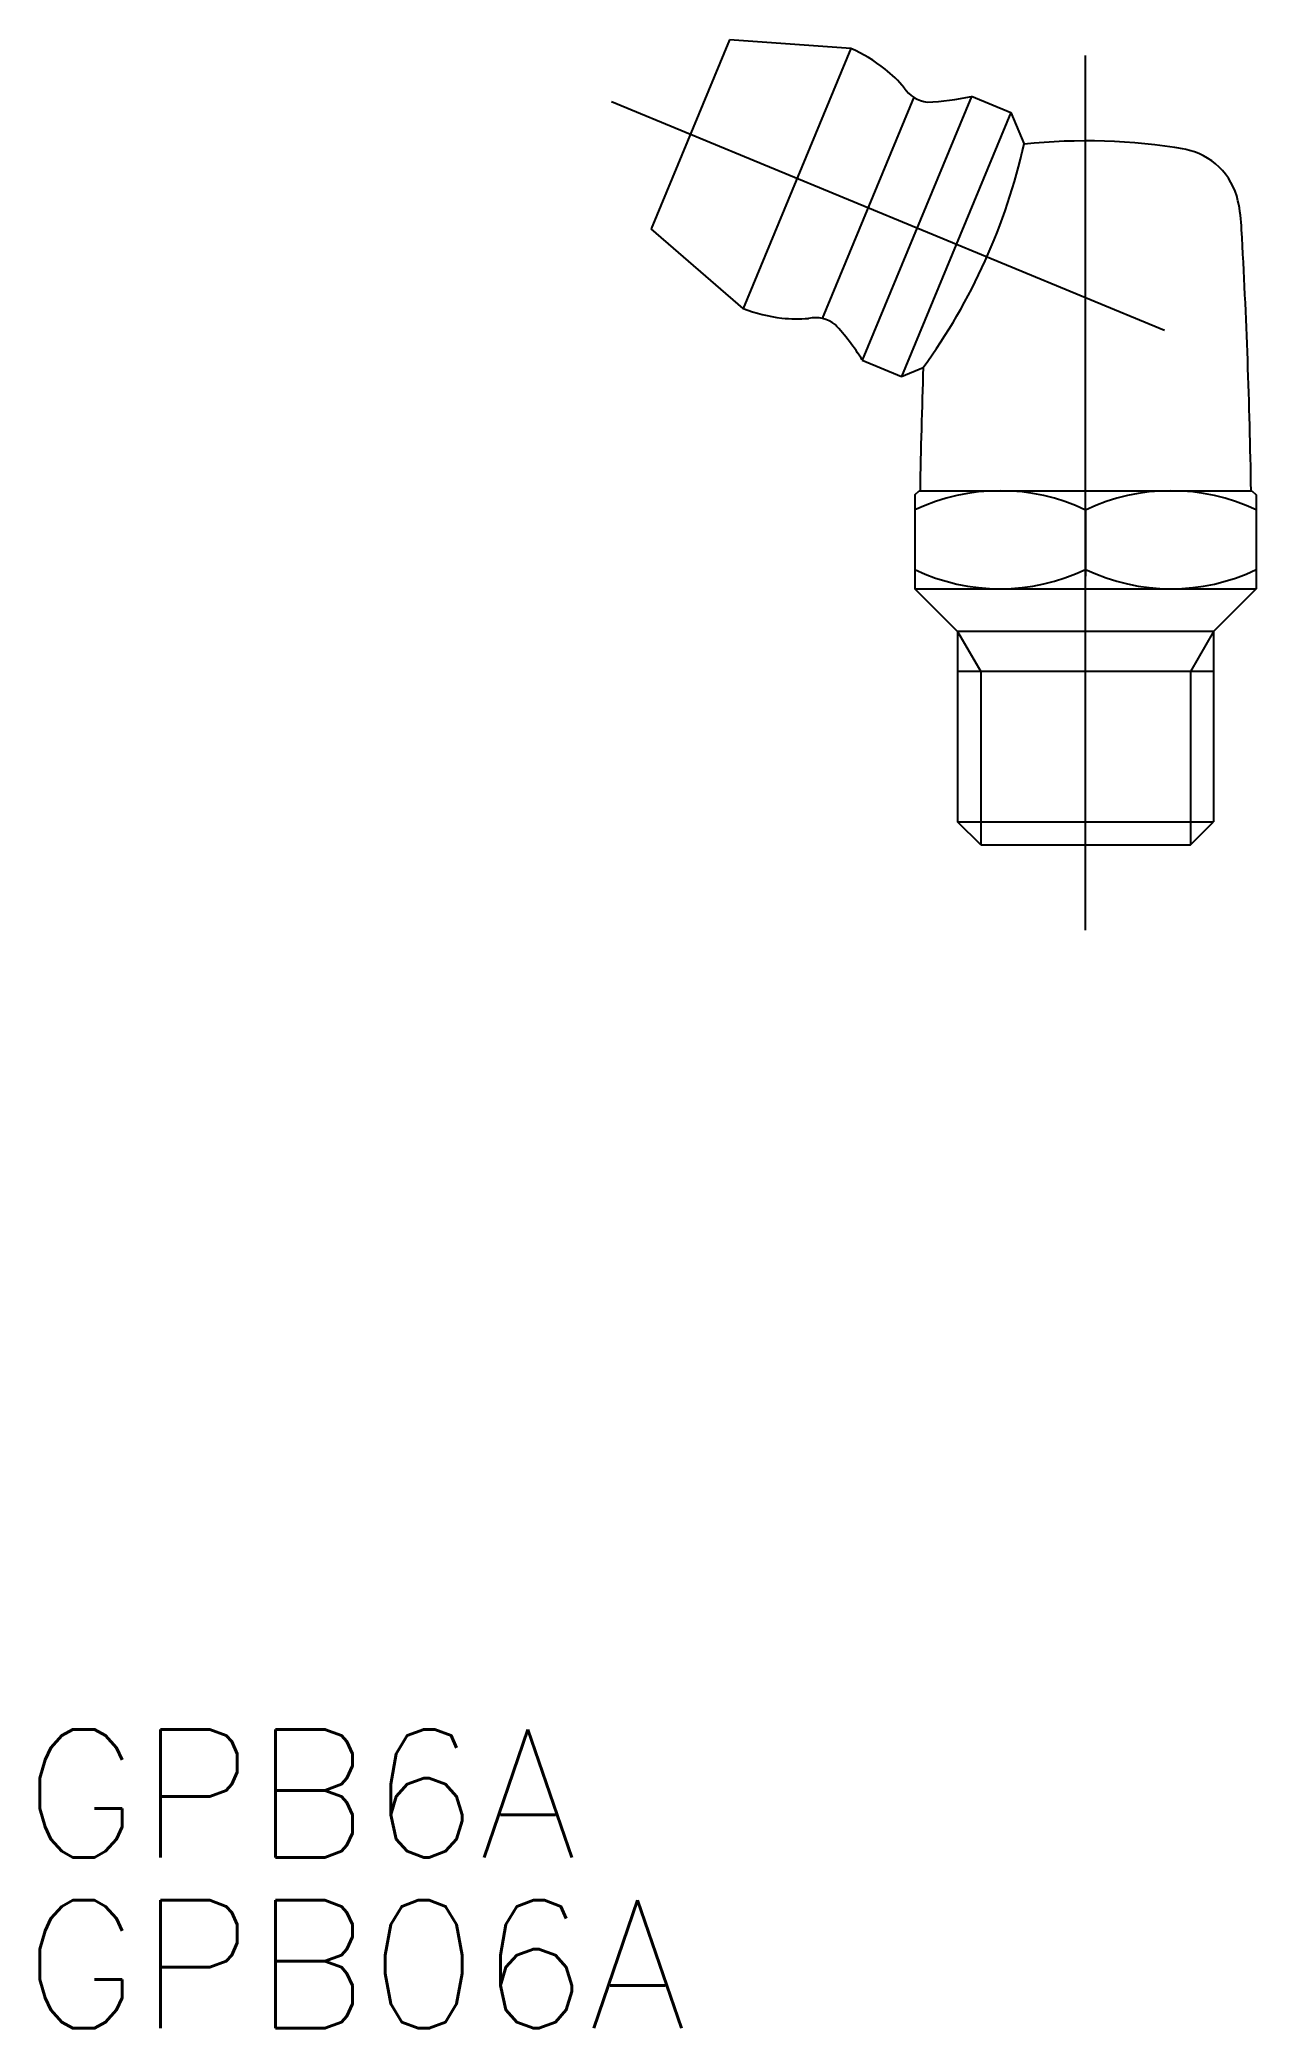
# Model space of a CAD drawing. Extents: x -24.5 to 4, y -27.7 to 18.9.
import ezdxf

# ---------------------------------------------------------------- set-up
doc = ezdxf.new("R2010")
doc.units = 0
doc.linetypes.add('CENTER', pattern=[50.8, 31.75, -6.35, 6.35, -6.35])
doc.layers.get('0').update_dxf_attribs({"linetype": 'CONTINUOUS'})
doc.layers.add('CENTER', color=1, linetype='CENTER')
doc.styles.get("Standard").update_dxf_attribs({"font": 'txt.shx', "height": 3, "bigfont": 'bigfont.shx'})

# ---------------------------------------------------------------- blocks, each defined once
blk = doc.blocks.new('*U10')
at = {"color": 7, "linetype": 'CONTINUOUS'}
blk.add_text('GPB6A', height=3, dxfattribs=at).set_placement((-24.902, -23.74))
blk = doc.blocks.new('*U11')
at = {"color": 7, "linetype": 'CONTINUOUS'}
blk.add_text('GPB06A', height=3, dxfattribs=at).set_placement((-24.902, -27.745))

msp = doc.modelspace()

# ---------------------------------------------------------------- linework, layer by layer
at = {"color": 7, "linetype": 'CONTINUOUS'}
for p, q in [((-8.344, 18.872), (-10.181, 14.437)), ((-5.505, 18.67), (-8.344, 18.872)), ((-5.505, 18.67), (-8.03, 12.572)), ((-4.03, 17.527), (-6.179, 12.337)), ((-2.677, 17.545), (-5.239, 11.36)), ((-2.673, 17.553), (-1.75, 17.17)), ((-1.75, 17.17), (-4.315, 10.977)), ((-1.75, 17.17), (-1.443, 16.425)), ((-8.03, 12.572), (-10.181, 14.437)), ((-5.239, 11.36), (-4.315, 10.977)), ((-4.315, 10.977), (-3.805, 11.19)), ((-4, 8.2), (-3.9, 8.3)), ((-4, 8.2), (-4, 6)), ((-3.9, 8.3), (3.9, 8.3)), ((3.9, 8.3), (4, 8.2)), ((4, 8.2), (4, 6)), ((0, 7.846), (0, 6.3)), ((-3, 5), (-4, 6)), ((-4, 6), (4, 6)), ((4, 6), (3, 5)), ((3, 5), (-3, 5)), ((-3, 5), (-3, 0.541)), ((3, 5), (3, 0.541)), ((3, 4.062), (-3, 4.062)), ((-3, 0.541), (3, 0.541)), ((-2.459, 0), (-3, 0.541)), ((2.458, 0), (3, 0.541)), ((-2.459, 0), (2.458, 0))]:
    msp.add_line(p, q, dxfattribs=at)
at = {"color": 3, "linetype": 'CONTINUOUS'}
for p, q in [((-3, 5), (-2.459, 4.062)), ((3, 5), (2.458, 4.062)), ((-2.459, 4.062), (-2.459, 0)), ((2.458, 4.062), (2.458, 0))]:
    msp.add_line(p, q, dxfattribs=at)
at = {"color": 7, "linetype": 'CONTINUOUS'}
for centre, radius, start, end in [((-7.038, 15.227), 3.769, 51.6892, 65.9918), ((-6.771, 15.612), 3.301, 40.3037, 51.1826), ((-3.601, 18.186), 0.786, 213.8925, 261.7935), ((-3.976, 23.392), 5.99, 272.5133, 282.529), ((-15.227, 19.494), 14.122, 323.9811, 347.4472), ((0, 2.592), 13.908, 80.3882, 95.9551), ((2.036, 14.759), 1.572, 12.3363, 79.4947), ((0.258, 14.327), 3.401, 1.6076, 13.0591), ((-151.766, 5.72), 155.668, 0.94961, 3.20454), ((-6.68, 16.091), 3.769, 249.0087, 263.3106), ((-6.764, 15.63), 3.301, 263.8174, 274.6963), ((-6.342, 11.569), 0.786, 53.2065, 101.1075), ((-10.289, 8.152), 5.99, 32.471, 42.4867), ((151.766, 5.72), 155.668, 177.98637, 179.05039), ((-2.003, 3.654), 4.646, 64.4584, 115.4564), ((2.003, 3.654), 4.646, 64.5436, 115.5416), ((-2.003, 10.646), 4.646, 244.5436, 295.5416), ((2.003, 10.646), 4.646, 244.4584, 295.4564)]:
    msp.add_arc(centre, radius, start, end, dxfattribs=at)
at = {"layer": 'CENTER', "color": 1, "linetype": 'CENTER'}
for p, q in [((0, -2), (0, 18.5)), ((1.848, 12.052), (-11.112, 17.42))]:
    msp.add_line(p, q, dxfattribs=at)

# ---------------------------------------------------------------- block references
at = {"color": 7, "linetype": 'CONTINUOUS'}
for name in ['*U10', '*U11']:
    msp.add_blockref(name, (0, 0), dxfattribs=at)

doc.saveas('drawing.dxf')
